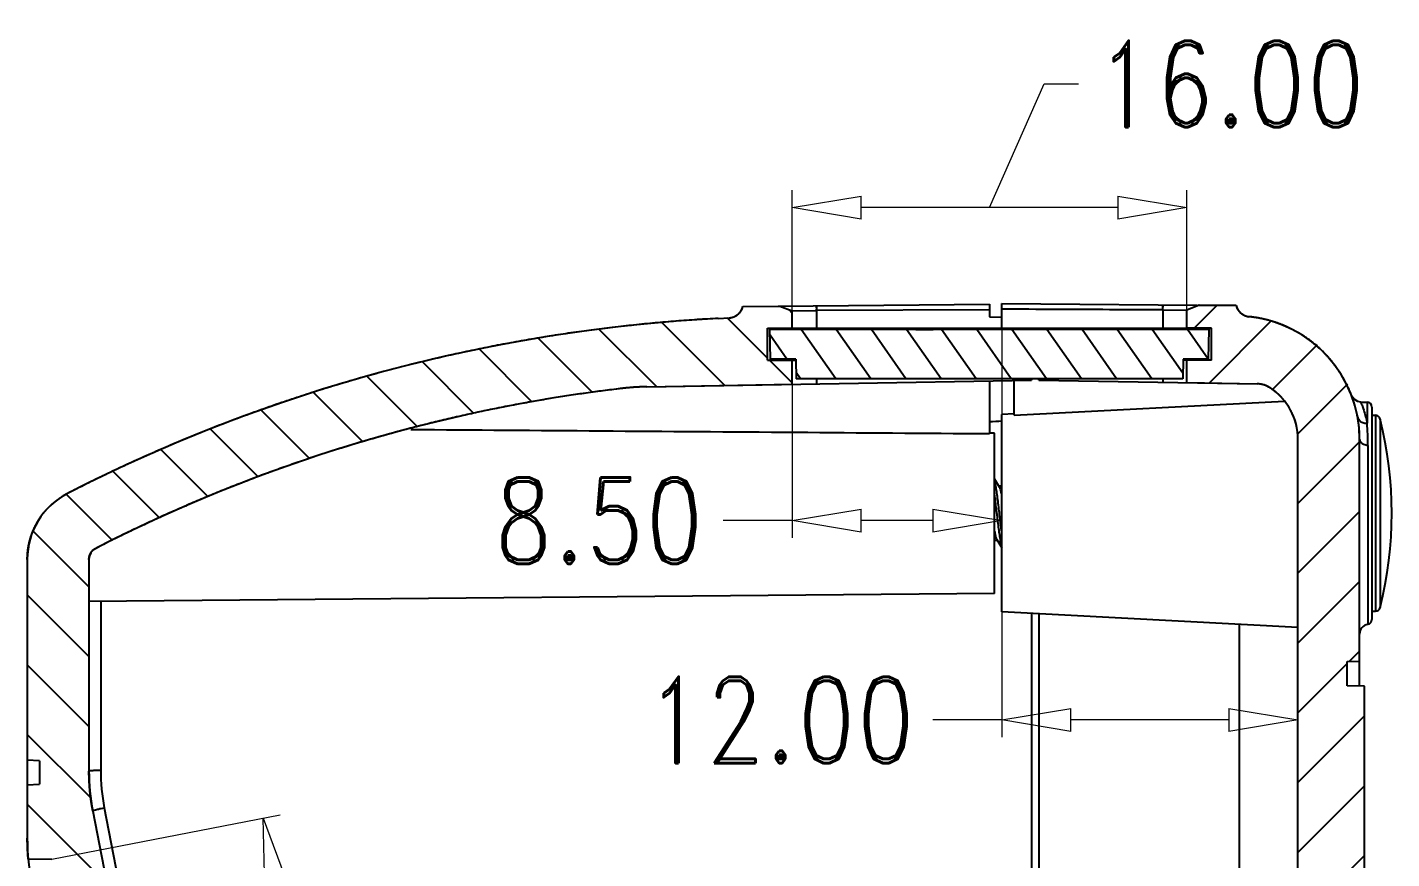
# Model space of a CAD drawing. Header units: millimetres. Extents: x 3559 to 4719, y 1270 to 1649.
# Drawn here: x 4328.2 to 4383.5, y 1543.8 to 1577.5 of the extents above; entities that cross this region are included whole.
import ezdxf

# ---------------------------------------------------------------- set-up
doc = ezdxf.new("R2010")
doc.units = ezdxf.units.MM
doc.layers.get('0').update_dxf_attribs({"linetype": 'CONTINUOUS'})
doc.layers.get('Defpoints').update_dxf_attribs({"linetype": 'CONTINUOUS'})
doc.layers.add('dim', color=3, linetype='CONTINUOUS', lineweight=9)
doc.styles.add('longtou', font='romand.shx', dxfattribs={"width": 0.8, "bigfont": 'fangsong.shx'})
doc.dimstyles.new('YanXiu', dxfattribs={"dimtxt": 2.5, "dimasz": 2.2, "dimexe": 1, "dimexo": 0, "dimgap": 0.66, "dimtad": 0, "dimzin": 0, "dimdsep": 46, "dimtxsty": 'longtou', "dimblk": 'CLOSEDBLANK', "dimcen": 0, "dimclrd": 3, "dimclre": 3, "dimclrt": 7, "dimadec": 0, "dimazin": 0, "dimtfac": 1, "dimtdec": 4, "dimtofl": 0, "dimtmove": 0, "dimatfit": 3, "dimldrblk": 'CLOSEDBLANK', "dimfxl": 0, "dimtolj": 1, "dimtzin": 0, "dimlwd": 0, "dimlwe": 0, "dimarcsym": 0})

# ---------------------------------------------------------------- blocks, each defined once
blk = doc.blocks.new('_ClosedBlank')
at = {"color": 0, "linetype": 'ByBlock', "lineweight": -2}
for p, q in [((-1, 0.167), (0, 0)), ((-1, 0.167), (-1, -0.167)), ((0, 0), (-1, -0.167))]:
    blk.add_line(p, q, dxfattribs=at)
blk = doc.blocks.new('*D73')
at = {"layer": 'Defpoints', "color": 0}
for p in [(4367.711, 1566.339), (4379.711, 1553.21), (4367.711, 1549.465)]:
    blk.add_point(p, dxfattribs=at)
at = {"layer": 'dim', "color": 3, "lineweight": 5}
for p, q in [((4367.711, 1566.339), (4367.711, 1548.765)), ((4379.711, 1553.21), (4379.711, 1548.765)), ((4367.711, 1549.465), (4364.911, 1549.465)), ((4376.911, 1549.465), (4370.511, 1549.465))]:
    blk.add_line(p, q, dxfattribs=at)
at = {"layer": 'dim', "color": 3, "lineweight": 5, "xscale": 2.8, "yscale": 2.8, "zscale": 2.8, "rotation": 180}
blk.add_blockref('_ClosedBlank', (4367.711, 1549.465), dxfattribs=at)
at = {"layer": 'dim', "color": 3, "lineweight": 5, "xscale": 2.8, "yscale": 2.8, "zscale": 2.8}
blk.add_blockref('_ClosedBlank', (4379.711, 1549.465), dxfattribs=at)
at = {"layer": 'dim', "color": 7, "insert": (4358.745, 1549.465), "char_height": 3.5, "attachment_point": 5, "style": 'longtou'}
blk.add_mtext('12.00', dxfattribs=at)
blk = doc.blocks.new('*D72')
at = {"layer": 'Defpoints', "color": 0}
for p in [(4367.711, 1565.289), (4359.211, 1563.069), (4359.211, 1557.541)]:
    blk.add_point(p, dxfattribs=at)
at = {"layer": 'dim', "color": 3, "lineweight": 5}
for p, q in [((4367.711, 1565.289), (4367.711, 1556.842)), ((4359.211, 1563.069), (4359.211, 1556.842)), ((4359.211, 1557.541), (4356.411, 1557.541)), ((4364.911, 1557.541), (4362.011, 1557.541))]:
    blk.add_line(p, q, dxfattribs=at)
at = {"layer": 'dim', "color": 3, "lineweight": 5, "xscale": 2.8, "yscale": 2.8, "zscale": 2.8, "rotation": 180}
blk.add_blockref('_ClosedBlank', (4359.211, 1557.541), dxfattribs=at)
at = {"layer": 'dim', "color": 3, "lineweight": 5, "xscale": 2.8, "yscale": 2.8, "zscale": 2.8}
blk.add_blockref('_ClosedBlank', (4367.711, 1557.541), dxfattribs=at)
at = {"layer": 'dim', "color": 7, "insert": (4351.378, 1557.541), "char_height": 3.5, "attachment_point": 5, "style": 'longtou'}
blk.add_mtext('8.50', dxfattribs=at)
blk = doc.blocks.new('*D71')
at = {"layer": 'Defpoints', "color": 0}
for p in [(4329.208, 1543.822), (4360.116, 1430.52), (4351.555, 1428.856)]:
    blk.add_point(p, dxfattribs=at)
at = {"layer": 'dim', "color": 3, "lineweight": 5}
for p, q in [((4329.208, 1543.822), (4338.456, 1545.619)), ((4338.303, 1542.737), (4347.512, 1495.365)), ((4359.582, 1433.269), (4350.374, 1480.641)), ((4351.555, 1428.856), (4360.803, 1430.654))]:
    blk.add_line(p, q, dxfattribs=at)
at = {"layer": 'dim', "color": 3, "lineweight": 5, "xscale": 2.8, "yscale": 2.8, "zscale": 2.8}
for p, rotation in [((4337.769, 1545.486), 100.9999999999931), ((4360.116, 1430.52), 280.9999999999931)]:
    blk.add_blockref('_ClosedBlank', p, dxfattribs=dict(at, rotation=rotation))
at = {"layer": 'dim', "color": 7, "insert": (4348.943, 1488.003), "char_height": 3.5, "attachment_point": 5, "rotation": 281, "style": 'longtou'}
blk.add_mtext('117.12', dxfattribs=at)
blk = doc.blocks.new('*D51')
at = {"layer": 'Defpoints', "color": 0}
for p in [(4359.211, 1570.229), (4359.211, 1566.038), (4375.211, 1566.069)]:
    blk.add_point(p, dxfattribs=at)
at = {"layer": 'dim', "color": 3, "lineweight": 5}
for p, q in [((4367.211, 1570.229), (4369.422, 1575.239)), ((4369.422, 1575.239), (4370.821, 1575.239)), ((4359.211, 1566.038), (4359.211, 1570.928)), ((4375.211, 1566.069), (4375.211, 1570.928)), ((4372.411, 1570.229), (4362.011, 1570.229))]:
    blk.add_line(p, q, dxfattribs=at)
at = {"layer": 'dim', "color": 3, "lineweight": 5, "xscale": 2.8, "yscale": 2.8, "zscale": 2.8, "rotation": 180}
blk.add_blockref('_ClosedBlank', (4359.211, 1570.229), dxfattribs=at)
at = {"layer": 'dim', "color": 3, "lineweight": 5, "xscale": 2.8, "yscale": 2.8, "zscale": 2.8}
blk.add_blockref('_ClosedBlank', (4375.211, 1570.229), dxfattribs=at)
at = {"layer": 'dim', "color": 7, "insert": (4376.987, 1575.239), "char_height": 3.5, "attachment_point": 5, "style": 'longtou'}
blk.add_mtext('16.00', dxfattribs=at)

msp = doc.modelspace()

# ---------------------------------------------------------------- hatches: boundary and pattern name
h = msp.add_hatch()
h.set_pattern_fill('DEFAULT__9', color=5, scale=2, angle=135, style=0)
h.set_pattern_definition([(135, (3411.6533, 1037.0707), (-1.4142136, -1.4142136), [])])
edge = h.paths.add_edge_path()
edge.add_line((4367.711, 1414.889), (4367.711, 1415.892))
edge.add_line((4367.711, 1415.892), (4368.911, 1415.913))
edge.add_line((4368.911, 1415.913), (4368.911, 1416.779))
edge.add_line((4368.911, 1416.779), (4356.197, 1417.445))
edge.add_spline(control_points=[(4355.732, 1417.849), (4355.778, 1417.615), (4355.958, 1417.458), (4356.197, 1417.445)], knot_values=[0, 0, 0, 0, 1, 1, 1, 1], degree=3, periodic=0)
edge.add_line((4355.732, 1417.849), (4330.867, 1545.77))
edge.add_spline(control_points=[(4330.867, 1545.77), (4330.763, 1546.305), (4330.711, 1546.847), (4330.711, 1547.392)], knot_values=[0, 0, 0, 0, 1, 1, 1, 1], degree=3, periodic=0)
edge.add_line((4330.711, 1547.392), (4330.711, 1555.972))
edge.add_spline(control_points=[(4330.711, 1555.972), (4330.711, 1556.165), (4330.811, 1556.329), (4330.983, 1556.417)], knot_values=[0, 0, 0, 0, 1, 1, 1, 1], degree=3, periodic=0)
edge.add_spline(control_points=[(4352.333, 1562.9), (4344.867, 1562.027), (4337.674, 1559.843), (4330.983, 1556.417)], knot_values=[0, 0, 0, 0, 1, 1, 1, 1], degree=3, periodic=0)
edge.add_spline(control_points=[(4353.32, 1562.966), (4352.99, 1562.961), (4352.661, 1562.939), (4352.333, 1562.9)], knot_values=[0, 0, 0, 0, 1, 1, 1, 1], degree=3, periodic=0)
edge.add_line((4353.32, 1562.966), (4359.211, 1563.069))
edge.add_line((4359.211, 1563.069), (4359.211, 1564.039))
edge.add_line((4359.211, 1564.039), (4358.211, 1564.039))
edge.add_line((4358.211, 1564.039), (4358.211, 1565.339))
edge.add_line((4358.211, 1565.339), (4359.211, 1565.339))
edge.add_line((4359.211, 1565.339), (4359.211, 1566.038))
edge.add_line((4359.211, 1566.038), (4358.709, 1566.238))
edge.add_line((4358.709, 1566.238), (4357.211, 1566.225))
edge.add_spline(control_points=[(4356.657, 1565.759), (4356.936, 1565.774), (4357.149, 1565.953), (4357.211, 1566.225)], knot_values=[0, 0, 0, 0, 1, 1, 1, 1], degree=3, periodic=0)
edge.add_line((4356.657, 1565.759), (4356.211, 1565.736))
edge.add_spline(control_points=[(4356.211, 1565.736), (4346.986, 1565.252), (4338.066, 1562.852), (4329.844, 1558.642)], knot_values=[0, 0, 0, 0, 1, 1, 1, 1], degree=3, periodic=0)
edge.add_spline(control_points=[(4328.211, 1555.972), (4328.211, 1557.128), (4328.814, 1558.115), (4329.844, 1558.642)], knot_values=[0, 0, 0, 0, 1, 1, 1, 1], degree=3, periodic=0)
edge.add_line((4328.211, 1555.972), (4328.211, 1547.839))
edge.add_line((4328.211, 1547.839), (4328.711, 1547.812))
edge.add_line((4328.711, 1547.812), (4328.711, 1546.865))
edge.add_line((4328.711, 1546.865), (4328.211, 1546.839))
edge.add_line((4328.211, 1546.839), (4328.211, 1544.675))
edge.add_spline(control_points=[(4328.246, 1543.839), (4328.223, 1544.117), (4328.211, 1544.396), (4328.211, 1544.675)], knot_values=[0, 0, 0, 0, 1, 1, 1, 1], degree=3, periodic=0)
edge.add_line((4328.246, 1543.839), (4329.208, 1543.822))
edge.add_line((4329.208, 1543.822), (4351.555, 1428.856))
edge.add_line((4351.555, 1428.856), (4350.54, 1428.839))
edge.add_line((4350.54, 1428.839), (4351.106, 1425.926))
edge.add_line((4351.106, 1425.926), (4351.621, 1425.899))
edge.add_line((4351.621, 1425.899), (4351.802, 1424.969))
edge.add_line((4351.802, 1424.969), (4351.297, 1424.942))
edge.add_line((4351.297, 1424.942), (4352.764, 1417.399))
edge.add_spline(control_points=[(4355.552, 1414.976), (4354.12, 1415.051), (4353.037, 1415.992), (4352.764, 1417.399)], knot_values=[0, 0, 0, 0, 1, 1, 1, 1], degree=3, periodic=0)
edge.add_line((4355.552, 1414.976), (4367.211, 1414.365))
edge.add_line((4367.211, 1414.365), (4367.211, 1414.88))
edge.add_line((4367.211, 1414.88), (4367.711, 1414.889))
h = msp.add_hatch()
h.set_pattern_fill('A', color=5, scale=2, angle=45, style=0)
h.set_pattern_definition([(45, (3411.6533, 1037.0707), (-1.4142136, 1.4142136), [])])
edge = h.paths.add_edge_path()
edge.add_line((4367.711, 1414.339), (4367.711, 1415.842))
edge.add_line((4367.711, 1415.842), (4369.211, 1415.868))
edge.add_line((4369.211, 1415.868), (4369.211, 1416.921))
edge.add_line((4369.211, 1416.921), (4377.342, 1417.347))
edge.add_spline(control_points=[(4379.711, 1419.843), (4379.711, 1418.439), (4378.744, 1417.42), (4377.342, 1417.347)], knot_values=[0, 0, 0, 0, 1, 1, 1, 1], degree=3, periodic=0)
edge.add_line((4379.711, 1419.843), (4379.711, 1560.834))
edge.add_spline(control_points=[(4379.711, 1560.834), (4379.711, 1561.69), (4379.306, 1562.445), (4378.592, 1562.918)], knot_values=[0, 0, 0, 0, 1, 1, 1, 1], degree=3, periodic=0)
edge.add_spline(control_points=[(4378.592, 1562.918), (4378.432, 1563.024), (4378.249, 1563.081), (4378.057, 1563.084)], knot_values=[0, 0, 0, 0, 1, 1, 1, 1], degree=3, periodic=0)
edge.add_line((4378.057, 1563.084), (4375.211, 1563.134))
edge.add_line((4375.211, 1563.134), (4375.211, 1564.039))
edge.add_line((4375.211, 1564.039), (4376.211, 1564.039))
edge.add_line((4376.211, 1564.039), (4376.211, 1565.339))
edge.add_line((4376.211, 1565.339), (4375.211, 1565.339))
edge.add_line((4375.211, 1565.339), (4375.211, 1566.069))
edge.add_line((4375.211, 1566.069), (4375.713, 1566.269))
edge.add_line((4375.713, 1566.269), (4377.211, 1566.256))
edge.add_spline(control_points=[(4377.211, 1566.256), (4377.275, 1566.004), (4377.472, 1565.834), (4377.73, 1565.807)], knot_values=[0, 0, 0, 0, 1, 1, 1, 1], degree=3, periodic=0)
edge.add_spline(control_points=[(4382.211, 1560.834), (4382.211, 1563.527), (4380.408, 1565.527), (4377.73, 1565.807)], knot_values=[0, 0, 0, 0, 1, 1, 1, 1], degree=3, periodic=0)
edge.add_line((4382.211, 1560.834), (4382.211, 1551.839))
edge.add_line((4382.211, 1551.839), (4381.711, 1551.83))
edge.add_line((4381.711, 1551.83), (4381.711, 1550.839))
edge.add_line((4381.711, 1550.839), (4382.411, 1550.826))
edge.add_line((4382.411, 1550.826), (4382.411, 1515.339))
edge.add_line((4382.411, 1515.339), (4381.911, 1515.336))
edge.add_line((4381.911, 1515.336), (4381.911, 1465.341))
edge.add_line((4381.911, 1465.341), (4382.411, 1465.339))
edge.add_line((4382.411, 1465.339), (4382.411, 1429.851))
edge.add_line((4382.411, 1429.851), (4381.711, 1429.839))
edge.add_line((4381.711, 1429.839), (4381.711, 1428.847))
edge.add_line((4381.711, 1428.847), (4382.211, 1428.839))
edge.add_line((4382.211, 1428.839), (4382.211, 1419.843))
edge.add_spline(control_points=[(4382.211, 1419.843), (4382.211, 1417.035), (4380.277, 1414.997), (4377.473, 1414.85)], knot_values=[0, 0, 0, 0, 1, 1, 1, 1], degree=3, periodic=0)
edge.add_line((4377.473, 1414.85), (4367.711, 1414.339))
h = msp.add_hatch()
h.set_pattern_fill('DEFAULT__8', color=2, scale=1.165729, angle=125, style=0)
h.set_pattern_definition([(125, (3411.6533, 1037.0707), (-0.9549097, -0.668635), [])])
h.paths.add_polyline_path([(4376.111, 1565.289), (4358.311, 1565.289), (4358.332, 1564.089), (4359.361, 1564.089), (4359.375, 1563.289), (4375.047, 1563.289), (4375.061, 1564.089), (4376.09, 1564.089)])

# ---------------------------------------------------------------- linework, layer by layer
at = {"color": 7, "linetype": 'Continuous'}
for p, q in [((4357.211, 1566.225), (4367.211, 1566.312)), ((4357.211, 1566.225), (4358.709, 1566.238)), ((4358.709, 1566.238), (4359.211, 1566.038)), ((4358.709, 1566.238), (4359.211, 1566.038)), ((4360.183, 1566.251), (4360.199, 1566.051)), ((4367.211, 1566.312), (4367.211, 1565.797)), ((4367.711, 1566.339), (4377.211, 1566.256)), ((4367.711, 1565.289), (4367.711, 1566.339)), ((4374.239, 1566.282), (4374.224, 1566.082)), ((4375.713, 1566.269), (4375.211, 1566.069)), ((4375.713, 1566.269), (4375.211, 1566.069)), ((4377.211, 1566.256), (4375.713, 1566.269)), ((4356.211, 1565.736), (4356.657, 1565.759)), ((4356.211, 1565.736), (4356.657, 1565.759)), ((4359.211, 1566.038), (4360.193, 1566.051)), ((4359.211, 1565.339), (4359.211, 1566.038)), ((4359.211, 1565.339), (4359.211, 1566.038)), ((4367.211, 1566.08), (4360.193, 1566.051)), ((4360.193, 1566.051), (4360.193, 1565.339)), ((4367.211, 1565.797), (4367.711, 1565.789)), ((4374.228, 1566.082), (4375.211, 1566.069)), ((4374.228, 1566.082), (4374.228, 1565.339)), ((4375.211, 1565.339), (4375.211, 1566.069)), ((4375.211, 1565.339), (4375.211, 1566.069)), ((4358.211, 1565.339), (4376.211, 1565.339)), ((4358.211, 1564.039), (4358.211, 1565.339)), ((4358.211, 1564.039), (4358.211, 1565.339)), ((4358.211, 1565.339), (4359.211, 1565.339)), ((4376.111, 1565.289), (4358.311, 1565.289)), ((4358.332, 1564.089), (4358.311, 1565.289)), ((4358.332, 1564.089), (4358.311, 1565.289)), ((4376.111, 1565.289), (4358.311, 1565.289)), ((4360.176, 1565.339), (4360.176, 1565.289)), ((4374.246, 1565.339), (4374.246, 1565.289)), ((4376.211, 1565.339), (4375.211, 1565.339)), ((4376.09, 1564.089), (4376.111, 1565.289)), ((4376.09, 1564.089), (4376.111, 1565.289)), ((4376.211, 1564.039), (4376.211, 1565.339)), ((4376.211, 1564.039), (4376.211, 1565.339)), ((4358.211, 1564.039), (4359.361, 1564.039)), ((4358.211, 1564.039), (4359.211, 1564.039)), ((4359.361, 1564.089), (4358.332, 1564.089)), ((4359.361, 1564.089), (4358.332, 1564.089)), ((4359.211, 1563.069), (4359.211, 1564.039)), ((4359.211, 1563.069), (4359.211, 1564.039)), ((4359.361, 1564.089), (4359.375, 1563.289)), ((4359.361, 1564.089), (4359.375, 1563.289)), ((4375.061, 1564.089), (4375.047, 1563.289)), ((4375.061, 1564.089), (4375.047, 1563.289)), ((4376.09, 1564.089), (4375.061, 1564.089)), ((4376.09, 1564.089), (4375.061, 1564.089)), ((4376.211, 1564.039), (4375.061, 1564.039)), ((4375.211, 1563.134), (4375.211, 1564.039)), ((4376.211, 1564.039), (4375.211, 1564.039)), ((4375.211, 1563.134), (4375.211, 1564.039)), ((4353.32, 1562.966), (4368.911, 1563.239)), ((4353.32, 1562.966), (4359.211, 1563.069)), ((4375.047, 1563.289), (4359.375, 1563.289)), ((4375.047, 1563.289), (4359.375, 1563.289)), ((4360.193, 1563.289), (4360.193, 1563.086)), ((4367.211, 1563.209), (4367.211, 1561.052)), ((4368.211, 1561.819), (4368.211, 1563.226)), ((4368.911, 1563.289), (4368.911, 1563.239)), ((4369.211, 1563.239), (4369.211, 1563.289)), ((4369.211, 1563.239), (4378.057, 1563.084)), ((4374.228, 1563.289), (4374.228, 1563.151)), ((4375.211, 1563.134), (4378.057, 1563.084)), ((4368.211, 1561.819), (4379.171, 1562.386)), ((4382.264, 1562.346), (4382.514, 1562.342)), ((4382.514, 1562.342), (4382.514, 1561.489)), ((4368.211, 1561.865), (4367.711, 1561.839)), ((4367.711, 1553.839), (4367.711, 1561.839)), ((4382.711, 1562.142), (4382.711, 1553.535)), ((4382.711, 1561.812), (4382.857, 1561.81)), ((4382.857, 1561.81), (4382.857, 1553.867)), ((4383.048, 1561.658), (4383.048, 1554.019)), ((4367.411, 1561.089), (4367.211, 1561.09)), ((4367.411, 1554.589), (4367.411, 1561.088)), ((4379.711, 1419.843), (4379.711, 1560.834)), ((4379.711, 1419.843), (4379.711, 1560.834)), ((4382.211, 1550.83), (4382.211, 1560.834)), ((4382.211, 1551.839), (4382.211, 1560.834)), ((4382.544, 1560.592), (4382.544, 1553.338)), ((4367.711, 1558.939), (4367.59, 1558.939)), ((4367.51, 1557.85), (4367.508, 1557.866)), ((4367.514, 1557.815), (4367.51, 1557.85)), ((4367.612, 1557.827), (4367.608, 1557.866)), ((4367.531, 1556.739), (4367.411, 1556.739)), ((4328.211, 1555.972), (4328.211, 1544.675)), ((4328.211, 1555.972), (4328.211, 1547.839)), ((4330.711, 1555.972), (4330.711, 1547.392)), ((4330.711, 1555.972), (4330.711, 1547.392)), ((4367.411, 1554.589), (4330.711, 1554.268)), ((4331.185, 1554.272), (4331.185, 1547.431)), ((4379.711, 1553.21), (4367.711, 1553.839)), ((4368.911, 1553.776), (4368.911, 1541.089)), ((4369.211, 1553.76), (4369.211, 1541.089)), ((4382.711, 1553.865), (4382.857, 1553.867)), ((4377.342, 1541.089), (4377.342, 1553.334)), ((4381.711, 1551.83), (4382.211, 1551.839)), ((4381.711, 1551.83), (4382.211, 1551.839)), ((4381.711, 1550.839), (4381.711, 1551.83)), ((4381.711, 1550.839), (4381.711, 1551.83)), ((4382.411, 1550.826), (4381.711, 1550.839)), ((4382.411, 1550.826), (4381.711, 1550.839)), ((4382.411, 1429.851), (4382.411, 1550.826)), ((4382.411, 1515.339), (4382.411, 1550.826)), ((4328.711, 1547.812), (4328.211, 1547.839)), ((4328.711, 1547.812), (4328.211, 1547.839)), ((4328.711, 1547.812), (4328.711, 1546.865)), ((4328.711, 1547.812), (4328.711, 1546.865)), ((4328.211, 1546.839), (4328.711, 1546.865)), ((4328.211, 1546.839), (4328.711, 1546.865)), ((4328.211, 1546.839), (4328.211, 1544.675)), ((4330.867, 1545.77), (4355.732, 1417.849)), ((4330.867, 1545.77), (4355.732, 1417.849)), ((4331.332, 1545.904), (4354.566, 1426.292)), ((4328.246, 1543.839), (4329.208, 1543.822)), ((4328.246, 1543.839), (4329.208, 1543.822))]:
    msp.add_line(p, q, dxfattribs=at)
at = {"color": 4, "linetype": 'Continuous'}
msp.add_line((4364.224, 1565.289), (4364.92, 1565.289), dxfattribs=at)
at = {"color": 7, "linetype": 'Continuous'}
for points in [[(4382.254, 1562.346), (4382.133, 1562.367), (4381.983, 1562.459), (4381.887, 1562.605)], [(4367.614, 1558.899), (4367.454, 1559.168), (4367.411, 1559.241)], [(4367.508, 1556.778), (4367.672, 1556.502), (4367.711, 1556.436)]]:
    msp.add_lwpolyline(points, dxfattribs=at)
for centre, radius, start, end in [((4356.626, 1566.358), 0.6, 273, 347.1582), ((4377.792, 1566.404), 0.6, 194.2703, 264.0398), ((4359.631, 1500.473), 65.353, 93, 117.1163), ((4377.211, 1560.834), 5, 0, 84.0398), ((4359.631, 1500.473), 62.853, 96.66782, 117.1163), ((4353.494, 1552.968), 10, 91, 96.6678), ((4378.039, 1562.084), 1, 56.476, 89), ((4377.211, 1560.834), 2.5, 0, 56.476), ((4382.511, 1562.142), 0.2, 0, 89), ((4382.854, 1561.61), 0.2, 13.8171, 89), ((4362.243, 1661.435), 100.002, 272.84787, 273.13715), ((4369.164, 1560.596), 13.38, 359.9861, 3.8275), ((4367.52, 1557.839), 15.991, 346.1829, 13.8171), ((4331.211, 1555.972), 3, 117.1163, 180), ((4331.211, 1555.972), 0.5, 117.1163, 180), ((4382.854, 1554.067), 0.2, 271, 346.1829), ((4382.511, 1553.535), 0.2, 279.5941, 0), ((4382.611, 1552.943), 0.4, 99.5941, 180), ((4339.211, 1547.392), 8.5, 180, 191), ((4339.196, 1547.431), 8.011, 179.9999, 190.9925), ((4338.211, 1544.675), 10, 180, 191)]:
    msp.add_arc(centre, radius, start, end, dxfattribs=at)
for points, start_tangent, end_tangent in [([(4356.657, 1565.759), (4356.669, 1565.76), (4356.68, 1565.761), (4356.691, 1565.762), (4356.703, 1565.763), (4356.714, 1565.765), (4356.726, 1565.767), (4356.737, 1565.769), (4356.749, 1565.771), (4356.761, 1565.774), (4356.772, 1565.777), (4356.784, 1565.78), (4356.795, 1565.783), (4356.807, 1565.786), (4356.818, 1565.79), (4356.83, 1565.794), (4356.841, 1565.798), (4356.853, 1565.803), (4356.864, 1565.808), (4356.875, 1565.813), (4356.887, 1565.818), (4356.898, 1565.823), (4356.909, 1565.829), (4356.92, 1565.835), (4356.93, 1565.841), (4356.941, 1565.848), (4356.952, 1565.855), (4356.962, 1565.861), (4356.972, 1565.869), (4356.983, 1565.876), (4356.993, 1565.884), (4357.003, 1565.891), (4357.012, 1565.899), (4357.022, 1565.908), (4357.031, 1565.916), (4357.04, 1565.924), (4357.049, 1565.933), (4357.058, 1565.942), (4357.067, 1565.951), (4357.075, 1565.961), (4357.083, 1565.97), (4357.091, 1565.98), (4357.099, 1565.989), (4357.107, 1565.999), (4357.114, 1566.009), (4357.121, 1566.019), (4357.128, 1566.03), (4357.134, 1566.04), (4357.141, 1566.05), (4357.147, 1566.061), (4357.153, 1566.072), (4357.159, 1566.082), (4357.164, 1566.093), (4357.169, 1566.104), (4357.174, 1566.115), (4357.179, 1566.126), (4357.183, 1566.137), (4357.188, 1566.148), (4357.192, 1566.159), (4357.196, 1566.17), (4357.199, 1566.181), (4357.202, 1566.192), (4357.205, 1566.203), (4357.208, 1566.214), (4357.211, 1566.225)], (0.99863, 0.052336), (0.22226, 0.974987)), ([(4360.199, 1566.051), (4360.205, 1566.151), (4360.214, 1566.251)], (-0.001263, 0.999999), (0.151441, 0.988466)), ([(4374.228, 1566.082), (4372.075, 1566.09), (4369.904, 1566.1), (4367.711, 1566.11)], (-0.999992, 0.003912), (-0.999989, 0.004635)), ([(4374.211, 1566.282), (4374.218, 1566.182)], (0.124403, -0.992232), (0.063551, -0.997979)), ([(4374.218, 1566.182), (4374.224, 1566.082)], (0.063551, -0.997979), (-0.005696, -0.999984)), ([(4377.211, 1566.256), (4377.214, 1566.245), (4377.217, 1566.235), (4377.22, 1566.224), (4377.223, 1566.214), (4377.227, 1566.204), (4377.23, 1566.193), (4377.234, 1566.183), (4377.239, 1566.173), (4377.243, 1566.162), (4377.248, 1566.152), (4377.252, 1566.142), (4377.257, 1566.132), (4377.263, 1566.122), (4377.268, 1566.112), (4377.274, 1566.102), (4377.28, 1566.092), (4377.286, 1566.082), (4377.292, 1566.072), (4377.299, 1566.063), (4377.305, 1566.053), (4377.312, 1566.044), (4377.319, 1566.035), (4377.326, 1566.025), (4377.334, 1566.016), (4377.342, 1566.008), (4377.349, 1565.999), (4377.357, 1565.99), (4377.366, 1565.982), (4377.374, 1565.974), (4377.382, 1565.965), (4377.391, 1565.957), (4377.4, 1565.95), (4377.409, 1565.942), (4377.418, 1565.935), (4377.427, 1565.927), (4377.437, 1565.92), (4377.446, 1565.913), (4377.456, 1565.907), (4377.466, 1565.9), (4377.476, 1565.894), (4377.486, 1565.888), (4377.496, 1565.882), (4377.506, 1565.876), (4377.516, 1565.871), (4377.527, 1565.866), (4377.537, 1565.861), (4377.548, 1565.856), (4377.558, 1565.851), (4377.569, 1565.847), (4377.579, 1565.843), (4377.59, 1565.839), (4377.601, 1565.835), (4377.612, 1565.831), (4377.622, 1565.828), (4377.633, 1565.825), (4377.644, 1565.822), (4377.655, 1565.82), (4377.666, 1565.817), (4377.676, 1565.815), (4377.687, 1565.813), (4377.698, 1565.811), (4377.709, 1565.809), (4377.719, 1565.808), (4377.73, 1565.807)], (0.246497, -0.969144), (0.994594, -0.103837)), ([(4356.211, 1565.736), (4355.785, 1565.712), (4355.359, 1565.686), (4354.932, 1565.656), (4354.506, 1565.624), (4354.079, 1565.589), (4353.653, 1565.551), (4353.226, 1565.511), (4352.8, 1565.467), (4352.374, 1565.421), (4351.948, 1565.372), (4351.521, 1565.32), (4351.096, 1565.266), (4350.67, 1565.208), (4350.244, 1565.148), (4349.819, 1565.085), (4349.394, 1565.019), (4348.969, 1564.95), (4348.545, 1564.878), (4348.121, 1564.804), (4347.697, 1564.726), (4347.274, 1564.646), (4346.851, 1564.564), (4346.429, 1564.478), (4346.007, 1564.389), (4345.585, 1564.298), (4345.164, 1564.204), (4344.744, 1564.107), (4344.325, 1564.008), (4343.906, 1563.905), (4343.487, 1563.8), (4343.07, 1563.692), (4342.653, 1563.581), (4342.236, 1563.468), (4341.821, 1563.352), (4341.406, 1563.233), (4340.992, 1563.111), (4340.579, 1562.987), (4340.167, 1562.86), (4339.756, 1562.73), (4339.346, 1562.597), (4338.937, 1562.462), (4338.528, 1562.324), (4338.121, 1562.184), (4337.715, 1562.041), (4337.309, 1561.895), (4336.905, 1561.747), (4336.502, 1561.596), (4336.1, 1561.442), (4335.699, 1561.286), (4335.3, 1561.127), (4334.901, 1560.966), (4334.504, 1560.802), (4334.108, 1560.636), (4333.714, 1560.467), (4333.321, 1560.295), (4332.929, 1560.121), (4332.538, 1559.945), (4332.149, 1559.766), (4331.761, 1559.585), (4331.375, 1559.401), (4330.99, 1559.215), (4330.606, 1559.026), (4330.224, 1558.835), (4329.844, 1558.642)], (-0.99863, -0.052336), (-0.890083, -0.455798)), ([(4382.211, 1560.834), (4382.211, 1560.886), (4382.21, 1560.939), (4382.208, 1560.992), (4382.206, 1561.045), (4382.204, 1561.098), (4382.201, 1561.151), (4382.197, 1561.205), (4382.193, 1561.258), (4382.188, 1561.312), (4382.183, 1561.366), (4382.176, 1561.42), (4382.17, 1561.474), (4382.162, 1561.528), (4382.154, 1561.583), (4382.146, 1561.637), (4382.137, 1561.692), (4382.127, 1561.747), (4382.116, 1561.801), (4382.105, 1561.856), (4382.094, 1561.911), (4382.081, 1561.965), (4382.068, 1562.02), (4382.054, 1562.075), (4382.04, 1562.13), (4382.025, 1562.185), (4382.009, 1562.239), (4381.993, 1562.294), (4381.976, 1562.349), (4381.958, 1562.403), (4381.94, 1562.458), (4381.921, 1562.512), (4381.901, 1562.567), (4381.881, 1562.621), (4381.86, 1562.675), (4381.838, 1562.729), (4381.815, 1562.783), (4381.792, 1562.837), (4381.769, 1562.89), (4381.744, 1562.943), (4381.719, 1562.996), (4381.693, 1563.049), (4381.667, 1563.102), (4381.64, 1563.154), (4381.612, 1563.207), (4381.584, 1563.259), (4381.555, 1563.31), (4381.525, 1563.362), (4381.494, 1563.413), (4381.463, 1563.464), (4381.432, 1563.514), (4381.4, 1563.564), (4381.367, 1563.614), (4381.333, 1563.663), (4381.299, 1563.712), (4381.264, 1563.761), (4381.229, 1563.809), (4381.193, 1563.857), (4381.157, 1563.905), (4381.119, 1563.952), (4381.082, 1563.999), (4381.044, 1564.045), (4381.005, 1564.091), (4380.965, 1564.136), (4380.925, 1564.181), (4380.885, 1564.225), (4380.844, 1564.269), (4380.803, 1564.312), (4380.761, 1564.355), (4380.718, 1564.397), (4380.675, 1564.439), (4380.632, 1564.48), (4380.588, 1564.521), (4380.543, 1564.561), (4380.499, 1564.601), (4380.453, 1564.64), (4380.408, 1564.678), (4380.361, 1564.716), (4380.315, 1564.754), (4380.268, 1564.79), (4380.221, 1564.826), (4380.173, 1564.862), (4380.125, 1564.897), (4380.077, 1564.931), (4380.028, 1564.965), (4379.979, 1564.998), (4379.93, 1565.03), (4379.88, 1565.062), (4379.83, 1565.093), (4379.78, 1565.123), (4379.729, 1565.153), (4379.679, 1565.182), (4379.628, 1565.211), (4379.576, 1565.239), (4379.525, 1565.266), (4379.473, 1565.293), (4379.422, 1565.319), (4379.37, 1565.344), (4379.317, 1565.368), (4379.265, 1565.392), (4379.213, 1565.416), (4379.16, 1565.438), (4379.107, 1565.46), (4379.054, 1565.482), (4379.001, 1565.502), (4378.948, 1565.522), (4378.895, 1565.542), (4378.842, 1565.56), (4378.789, 1565.578), (4378.736, 1565.596), (4378.682, 1565.612), (4378.629, 1565.628), (4378.576, 1565.644), (4378.523, 1565.659), (4378.469, 1565.673), (4378.416, 1565.686), (4378.363, 1565.699), (4378.31, 1565.712), (4378.256, 1565.723), (4378.203, 1565.734), (4378.15, 1565.745), (4378.097, 1565.755), (4378.045, 1565.764), (4377.992, 1565.772), (4377.939, 1565.78), (4377.887, 1565.788), (4377.834, 1565.795), (4377.782, 1565.801), (4377.73, 1565.807)], (0, 1), (-0.994594, 0.103837)), ([(4352.333, 1562.9), (4351.987, 1562.859), (4351.641, 1562.815), (4351.295, 1562.77), (4350.949, 1562.723), (4350.603, 1562.674), (4350.257, 1562.622), (4349.911, 1562.569), (4349.566, 1562.514), (4349.221, 1562.457), (4348.876, 1562.398), (4348.531, 1562.337), (4348.186, 1562.275), (4347.842, 1562.21), (4347.498, 1562.143), (4347.154, 1562.074), (4346.811, 1562.004), (4346.467, 1561.931), (4346.124, 1561.857), (4345.782, 1561.781), (4345.44, 1561.702), (4345.098, 1561.622), (4344.757, 1561.54), (4344.416, 1561.456), (4344.075, 1561.37), (4343.735, 1561.282), (4343.395, 1561.192), (4343.056, 1561.101), (4342.718, 1561.007), (4342.379, 1560.911), (4342.042, 1560.814), (4341.705, 1560.715), (4341.368, 1560.614), (4341.032, 1560.51), (4340.697, 1560.406), (4340.362, 1560.299), (4340.028, 1560.19), (4339.694, 1560.08), (4339.361, 1559.967), (4339.029, 1559.853), (4338.698, 1559.737), (4338.367, 1559.619), (4338.037, 1559.499), (4337.707, 1559.378), (4337.378, 1559.254), (4337.051, 1559.129), (4336.723, 1559.002), (4336.397, 1558.873), (4336.072, 1558.743), (4335.747, 1558.61), (4335.423, 1558.476), (4335.1, 1558.34), (4334.778, 1558.203), (4334.456, 1558.063), (4334.136, 1557.922), (4333.816, 1557.779), (4333.498, 1557.635), (4333.18, 1557.488), (4332.863, 1557.34), (4332.547, 1557.191), (4332.232, 1557.039), (4331.919, 1556.886), (4331.606, 1556.731), (4331.294, 1556.575), (4330.983, 1556.417)], (-0.993236, -0.116113), (-0.890083, -0.455798)), ([(4353.32, 1562.966), (4353.258, 1562.965), (4353.196, 1562.963), (4353.134, 1562.961), (4353.073, 1562.959), (4353.011, 1562.956), (4352.949, 1562.953), (4352.887, 1562.949), (4352.826, 1562.946), (4352.764, 1562.941), (4352.702, 1562.936), (4352.641, 1562.931), (4352.579, 1562.926), (4352.518, 1562.92), (4352.456, 1562.914), (4352.395, 1562.907), (4352.333, 1562.9)], (-0.999848, -0.017452), (-0.993236, -0.116113)), ([(4378.592, 1562.918), (4378.577, 1562.927), (4378.562, 1562.937), (4378.547, 1562.946), (4378.532, 1562.955), (4378.516, 1562.963), (4378.501, 1562.972), (4378.485, 1562.98), (4378.469, 1562.987), (4378.453, 1562.995), (4378.436, 1563.002), (4378.42, 1563.009), (4378.403, 1563.016), (4378.387, 1563.022), (4378.37, 1563.028), (4378.353, 1563.034), (4378.336, 1563.039), (4378.319, 1563.044), (4378.302, 1563.049), (4378.285, 1563.054), (4378.267, 1563.058), (4378.25, 1563.062), (4378.232, 1563.065), (4378.215, 1563.069), (4378.197, 1563.072), (4378.18, 1563.074), (4378.162, 1563.077), (4378.145, 1563.079), (4378.127, 1563.08), (4378.109, 1563.082), (4378.092, 1563.083), (4378.074, 1563.084), (4378.057, 1563.084)], (-0.833655, 0.552286), (-0.999848, 0.017452)), ([(4379.711, 1560.834), (4379.711, 1560.852), (4379.711, 1560.871), (4379.71, 1560.889), (4379.71, 1560.908), (4379.709, 1560.927), (4379.708, 1560.945), (4379.708, 1560.964), (4379.706, 1560.983), (4379.705, 1561.001), (4379.704, 1561.02), (4379.702, 1561.039), (4379.701, 1561.058), (4379.699, 1561.076), (4379.697, 1561.095), (4379.695, 1561.114), (4379.693, 1561.133), (4379.691, 1561.152), (4379.688, 1561.171), (4379.685, 1561.189), (4379.683, 1561.208), (4379.68, 1561.227), (4379.677, 1561.246), (4379.673, 1561.265), (4379.67, 1561.284), (4379.667, 1561.303), (4379.663, 1561.321), (4379.659, 1561.34), (4379.655, 1561.359), (4379.651, 1561.378), (4379.647, 1561.397), (4379.642, 1561.416), (4379.638, 1561.434), (4379.633, 1561.453), (4379.628, 1561.472), (4379.623, 1561.491), (4379.618, 1561.509), (4379.613, 1561.528), (4379.607, 1561.547), (4379.601, 1561.565), (4379.596, 1561.584), (4379.59, 1561.602), (4379.584, 1561.621), (4379.578, 1561.64), (4379.571, 1561.658), (4379.565, 1561.676), (4379.558, 1561.695), (4379.551, 1561.713), (4379.544, 1561.731), (4379.537, 1561.75), (4379.53, 1561.768), (4379.522, 1561.786), (4379.515, 1561.804), (4379.507, 1561.822), (4379.499, 1561.84), (4379.491, 1561.858), (4379.483, 1561.876), (4379.475, 1561.894), (4379.467, 1561.911), (4379.458, 1561.929), (4379.449, 1561.947), (4379.441, 1561.964), (4379.432, 1561.982), (4379.423, 1561.999), (4379.413, 1562.017), (4379.404, 1562.034), (4379.395, 1562.051), (4379.385, 1562.068), (4379.375, 1562.085), (4379.365, 1562.102), (4379.355, 1562.119), (4379.345, 1562.136), (4379.335, 1562.153), (4379.324, 1562.169), (4379.314, 1562.186), (4379.303, 1562.202), (4379.292, 1562.219), (4379.281, 1562.235), (4379.27, 1562.251), (4379.259, 1562.267), (4379.248, 1562.283), (4379.236, 1562.299), (4379.225, 1562.315), (4379.213, 1562.331), (4379.202, 1562.346), (4379.19, 1562.362), (4379.178, 1562.377), (4379.166, 1562.392), (4379.153, 1562.408), (4379.141, 1562.423), (4379.129, 1562.438), (4379.116, 1562.453), (4379.103, 1562.467), (4379.091, 1562.482), (4379.078, 1562.496), (4379.065, 1562.511), (4379.052, 1562.525), (4379.039, 1562.539), (4379.026, 1562.553), (4379.012, 1562.567), (4378.999, 1562.581), (4378.985, 1562.595), (4378.972, 1562.609), (4378.958, 1562.622), (4378.944, 1562.635), (4378.93, 1562.649), (4378.916, 1562.662), (4378.902, 1562.675), (4378.888, 1562.688), (4378.874, 1562.7), (4378.86, 1562.713), (4378.845, 1562.725), (4378.831, 1562.738), (4378.817, 1562.75), (4378.802, 1562.762), (4378.787, 1562.774), (4378.773, 1562.786), (4378.758, 1562.798), (4378.743, 1562.809), (4378.728, 1562.821), (4378.713, 1562.832), (4378.698, 1562.843), (4378.683, 1562.854), (4378.668, 1562.865), (4378.653, 1562.876), (4378.638, 1562.887), (4378.622, 1562.897), (4378.607, 1562.908), (4378.592, 1562.918)], (0, 1), (-0.833655, 0.552286)), ([(4382.256, 1562.342), (4382.259, 1562.334), (4382.275, 1562.294), (4382.376, 1562.014)], (0.962772, 0.270315), (0.306438, -0.951891)), ([(4382.128, 1561.741), (4382.197, 1561.605), (4382.336, 1561.515), (4382.514, 1561.489)], (0.179945, -0.983677), (0.998784, 0.049296)), ([(4382.376, 1562.014), (4382.514, 1561.489)], (0.306438, -0.951891), (0.196797, -0.980444)), ([(4367.211, 1561.052), (4359.357, 1561.11), (4351.459, 1561.167), (4343.757, 1561.222)], (-0.999972, 0.007474), (-0.999975, 0.007097)), ([(4382.211, 1560.834), (4382.254, 1560.723), (4382.374, 1560.637), (4382.544, 1560.592)], (0, -1), (0.994694, -0.10288)), ([(4367.608, 1557.866), (4367.572, 1558.167), (4367.537, 1558.455), (4367.501, 1558.717), (4367.466, 1558.944), (4367.43, 1559.125), (4367.411, 1559.196)], (-0.115861, 0.993265), (-0.274727, 0.961522)), ([(4328.211, 1555.972), (4328.211, 1555.996), (4328.211, 1556.021), (4328.212, 1556.045), (4328.213, 1556.07), (4328.213, 1556.095), (4328.215, 1556.119), (4328.216, 1556.144), (4328.217, 1556.169), (4328.219, 1556.194), (4328.221, 1556.219), (4328.223, 1556.244), (4328.226, 1556.269), (4328.228, 1556.294), (4328.231, 1556.319), (4328.234, 1556.344), (4328.237, 1556.369), (4328.241, 1556.394), (4328.244, 1556.419), (4328.248, 1556.444), (4328.252, 1556.469), (4328.257, 1556.494), (4328.261, 1556.519), (4328.266, 1556.544), (4328.271, 1556.569), (4328.276, 1556.594), (4328.282, 1556.619), (4328.287, 1556.644), (4328.293, 1556.669), (4328.299, 1556.694), (4328.306, 1556.719), (4328.312, 1556.744), (4328.319, 1556.769), (4328.326, 1556.794), (4328.333, 1556.819), (4328.341, 1556.844), (4328.348, 1556.869), (4328.356, 1556.894), (4328.364, 1556.918), (4328.373, 1556.943), (4328.381, 1556.968), (4328.39, 1556.992), (4328.399, 1557.017), (4328.408, 1557.041), (4328.418, 1557.066), (4328.427, 1557.09), (4328.437, 1557.114), (4328.447, 1557.139), (4328.457, 1557.163), (4328.468, 1557.187), (4328.479, 1557.211), (4328.49, 1557.235), (4328.501, 1557.259), (4328.512, 1557.282), (4328.524, 1557.306), (4328.536, 1557.329), (4328.548, 1557.353), (4328.56, 1557.376), (4328.572, 1557.399), (4328.585, 1557.423), (4328.598, 1557.446), (4328.611, 1557.469), (4328.624, 1557.491), (4328.638, 1557.514), (4328.651, 1557.537), (4328.665, 1557.559), (4328.679, 1557.581), (4328.694, 1557.604), (4328.708, 1557.626), (4328.723, 1557.648), (4328.737, 1557.669), (4328.753, 1557.691), (4328.768, 1557.713), (4328.783, 1557.734), (4328.799, 1557.755), (4328.814, 1557.776), (4328.83, 1557.797), (4328.846, 1557.818), (4328.863, 1557.839), (4328.879, 1557.859), (4328.896, 1557.88), (4328.913, 1557.9), (4328.93, 1557.92), (4328.947, 1557.94), (4328.964, 1557.959), (4328.981, 1557.979), (4328.999, 1557.998), (4329.017, 1558.018), (4329.035, 1558.037), (4329.053, 1558.055), (4329.071, 1558.074), (4329.089, 1558.093), (4329.108, 1558.111), (4329.126, 1558.129), (4329.145, 1558.147), (4329.164, 1558.165), (4329.183, 1558.182), (4329.202, 1558.2), (4329.221, 1558.217), (4329.241, 1558.234), (4329.26, 1558.251), (4329.28, 1558.267), (4329.299, 1558.284), (4329.319, 1558.3), (4329.339, 1558.316), (4329.359, 1558.332), (4329.379, 1558.348), (4329.4, 1558.363), (4329.42, 1558.379), (4329.44, 1558.394), (4329.461, 1558.409), (4329.482, 1558.423), (4329.502, 1558.438), (4329.523, 1558.452), (4329.544, 1558.466), (4329.565, 1558.48), (4329.586, 1558.494), (4329.607, 1558.507), (4329.628, 1558.52), (4329.65, 1558.533), (4329.671, 1558.546), (4329.692, 1558.559), (4329.714, 1558.571), (4329.735, 1558.584), (4329.757, 1558.596), (4329.778, 1558.608), (4329.8, 1558.619), (4329.822, 1558.631), (4329.844, 1558.642)], (0, 1), (0.890083, 0.455798)), ([(4367.508, 1557.866), (4367.472, 1558.167), (4367.437, 1558.455), (4367.411, 1558.646)], (-0.115861, 0.993265), (-0.137757, 0.990466)), ([(4367.712, 1558.583), (4367.695, 1558.656), (4367.658, 1558.792), (4367.621, 1558.887), (4367.615, 1558.899)], (-0.211721, 0.97733), (-0.451783, 0.892128)), ([(4367.711, 1556.479), (4367.685, 1556.581), (4367.65, 1556.771), (4367.614, 1557.005), (4367.579, 1557.273), (4367.543, 1557.564), (4367.514, 1557.815)], (-0.252814, 0.967515), (-0.115869, 0.993265)), ([(4367.711, 1557.029), (4367.679, 1557.273), (4367.643, 1557.564), (4367.612, 1557.827)], (-0.13852, 0.99036), (-0.115854, 0.993266)), ([(4367.41, 1557.094), (4367.428, 1557.016), (4367.465, 1556.882), (4367.502, 1556.789), (4367.507, 1556.778)], (0.211751, -0.977324), (0.453167, -0.891426)), ([(4330.711, 1555.972), (4330.711, 1555.98), (4330.711, 1555.988), (4330.712, 1555.996), (4330.712, 1556.005), (4330.713, 1556.013), (4330.713, 1556.021), (4330.714, 1556.03), (4330.715, 1556.038), (4330.716, 1556.046), (4330.718, 1556.055), (4330.719, 1556.063), (4330.721, 1556.071), (4330.723, 1556.08), (4330.725, 1556.088), (4330.727, 1556.096), (4330.729, 1556.105), (4330.731, 1556.113), (4330.734, 1556.121), (4330.736, 1556.13), (4330.739, 1556.138), (4330.742, 1556.146), (4330.745, 1556.154), (4330.749, 1556.162), (4330.752, 1556.17), (4330.756, 1556.178), (4330.759, 1556.186), (4330.763, 1556.194), (4330.767, 1556.202), (4330.771, 1556.21), (4330.775, 1556.217), (4330.78, 1556.225), (4330.784, 1556.233), (4330.789, 1556.24), (4330.794, 1556.247), (4330.799, 1556.255), (4330.804, 1556.262), (4330.809, 1556.269), (4330.814, 1556.276), (4330.82, 1556.283), (4330.825, 1556.29), (4330.831, 1556.296), (4330.836, 1556.303), (4330.842, 1556.31), (4330.848, 1556.316), (4330.854, 1556.322), (4330.86, 1556.328), (4330.867, 1556.334), (4330.873, 1556.34), (4330.879, 1556.346), (4330.886, 1556.352), (4330.892, 1556.357), (4330.899, 1556.363), (4330.906, 1556.368), (4330.912, 1556.373), (4330.919, 1556.378), (4330.926, 1556.383), (4330.933, 1556.387), (4330.94, 1556.392), (4330.947, 1556.397), (4330.954, 1556.401), (4330.961, 1556.405), (4330.969, 1556.409), (4330.976, 1556.413), (4330.983, 1556.417)], (0, 1), (0.890083, 0.455798)), ([(4330.711, 1547.392), (4330.774, 1547.411), (4330.946, 1547.426), (4331.185, 1547.431)], (0, 1), (0.999991, 0.004158)), ([(4330.867, 1545.77), (4330.858, 1545.82), (4330.848, 1545.87), (4330.839, 1545.92), (4330.831, 1545.97), (4330.822, 1546.021), (4330.814, 1546.071), (4330.806, 1546.122), (4330.799, 1546.172), (4330.792, 1546.222), (4330.785, 1546.273), (4330.778, 1546.324), (4330.772, 1546.374), (4330.766, 1546.425), (4330.76, 1546.476), (4330.755, 1546.526), (4330.75, 1546.577), (4330.745, 1546.628), (4330.741, 1546.679), (4330.737, 1546.73), (4330.733, 1546.781), (4330.729, 1546.832), (4330.726, 1546.882), (4330.723, 1546.933), (4330.721, 1546.984), (4330.718, 1547.035), (4330.716, 1547.086), (4330.715, 1547.137), (4330.713, 1547.188), (4330.712, 1547.239), (4330.712, 1547.29), (4330.711, 1547.341), (4330.711, 1547.392)], (-0.190809, 0.981627), (0, 1)), ([(4330.867, 1545.77), (4330.926, 1545.803), (4331.095, 1545.852), (4331.332, 1545.904)], (-0.190804, 0.981628), (0.981022, 0.193896)), ([(4328.246, 1543.839), (4328.238, 1543.943), (4328.231, 1544.047), (4328.225, 1544.152), (4328.22, 1544.256), (4328.216, 1544.361), (4328.213, 1544.466), (4328.211, 1544.57), (4328.211, 1544.675)], (-0.083665, 0.996494), (0, 1))]:
    msp.add_spline(points, degree=3, dxfattribs=dict(at, start_tangent=start_tangent, end_tangent=end_tangent))

# ---------------------------------------------------------------- dimensions: what is measured, and where the dimension line sits
at = {"layer": 'dim'}
for base, p1, p2, picture, middle in [((4359.211, 1570.229), (4375.211, 1566.069), (4359.211, 1566.038), '*D51', (4371.521, 1575.239)), ((4367.711, 1549.465), (4379.711, 1553.21), (4367.711, 1566.339), '*D73', (4358.745, 1549.465)), ((4359.211, 1557.541), (4367.711, 1565.289), (4359.211, 1563.069), '*D72', (4351.378, 1557.541)), ((4360.116, 1430.52), (4329.208, 1543.822), (4351.555, 1428.856), '*D71', (4348.943, 1488.003))]:
    dim = msp.add_linear_dim(base=base, p1=p1, p2=p2, dimstyle='YanXiu', override={"dimtxt": 3.5, "dimasz": 2.8, "dimexe": 0.69965, "dimgap": 0.69965}, dxfattribs=at)
    dim.commit()
    dim.dimension.update_dxf_attribs({"geometry": picture, "text_midpoint": middle, "dimtype": 160})

doc.saveas('drawing.dxf')
